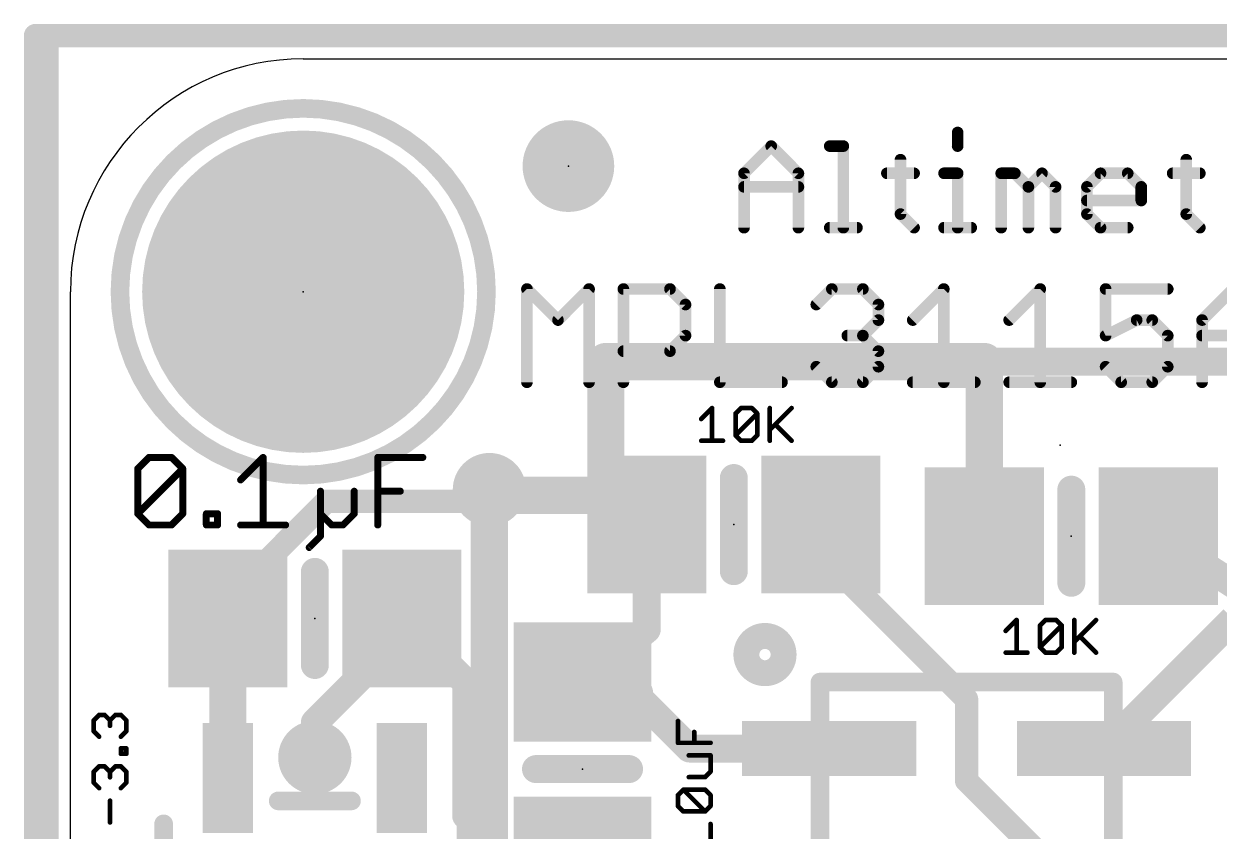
# Model space of a CAD drawing. Extents: x -0.5 to 19.3, y -0.3 to 18.2.
# Drawn here: x -0.51 to 12.53, y 9.36 to 18.16 of the extents above; entities that cross this region are included whole.
import ezdxf

# ---------------------------------------------------------------- set-up
doc = ezdxf.new("R2010")
doc.units = 0
for name, color, linetype in [('1', 12, 'CONTINUOUS'), ('16', 132, 'CONTINUOUS'), ('17', 110, 'CONTINUOUS'), ('18', 110, 'CONTINUOUS'), ('20', 53, 'CONTINUOUS'), ('21', 40, 'CONTINUOUS'), ('23', 53, 'CONTINUOUS'), ('24', 53, 'CONTINUOUS'), ('27', 253, 'CONTINUOUS')]:
    doc.layers.add(name, color=color, linetype=linetype)

# ---------------------------------------------------------------- blocks, each defined once
blk = doc.blocks.new('RECT')
blk.add_solid([(-0.5, -0.5), (0.5, -0.5), (-0.5, 0.5), (0.5, 0.5)])
blk = doc.blocks.new('PIE')
at = {"const_width": 0.5}
blk.add_lwpolyline([(0, -0.25, 1), (0, 0.25, 1), (0, -0.25)], format="xyb", dxfattribs=at)
blk = doc.blocks.new('ROUNDP')
at = {"const_width": 0.5}
blk.add_lwpolyline([(0, -0.25, 1), (0, 0.25, 1), (0, -0.25)], format="xyb", dxfattribs=at)
blk = doc.blocks.new('ROUNDV')
at = {"const_width": 0.5}
blk.add_lwpolyline([(0, -0.25, 1), (0, 0.25, 1), (0, -0.25)], format="xyb", dxfattribs=at)

msp = doc.modelspace()

# ---------------------------------------------------------------- linework, layer by layer
at = {"layer": '1'}
for points, const_width in [([(-0.254, 18.034), (-0.254, -0.127)], 0.254), ([(19.177, 18.034), (-0.254, 18.034)], 0.254), ([(9.972, 14.478), (5.842, 14.478)], 0.4064), ([(5.842, 14.478), (5.842, 13.208)], 0.4064), ([(9.972, 12.573), (9.972, 14.478)], 0.4064), ([(12.745, 14.478), (9.972, 14.478)], 0.3048), ([(5.842, 13.208), (6.289, 12.7)], 0.4064), ([(4.572, 13.081), (4.572, 13.0175)], 0.4064), ([(4.572, 13.0175), (5.7785, 13.0175)], 0.4064), ([(5.7785, 13.0175), (6.35, 13.081)], 0.254), ([(6.35, 13.081), (6.289, 12.7)], 0.254), ([(1.717, 11.877), (2.794, 12.954)], 0.254), ([(2.794, 12.954), (4.953, 12.954)], 0.254), ([(4.953, 12.954), (5.7785, 13.0175)], 0.254), ([(6.289, 12.7), (6.289, 11.557)], 0.3048), ([(8.189, 12.7), (8.001, 12.573)], 0.254), ([(8.001, 12.573), (9.779, 10.795)], 0.254), ([(11.872, 12.573), (13.285, 11.668)], 0.3048), ([(1.717, 11.676), (1.717, 11.877)], 0.254), ([(1.717, 11.676), (1.717, 9.9361)], 0.4064), ([(3.175, 11.234), (3.617, 11.676)], 0.3048), ([(3.617, 11.676), (4.318, 10.975)], 0.3048), ([(3.818, 11.676), (3.617, 11.676)], 0.254), ([(11.279, 10.257), (12.69, 11.668)], 0.3048), ([(6.289, 11.557), (5.588, 10.983)], 0.3048), ([(3.175, 11.049), (3.175, 11.234)], 0.3048), ([(2.667, 10.541), (3.175, 11.049)], 0.3048), ([(4.318, 10.975), (4.318, 9.525)], 0.3048), ([(6.156, 10.856), (5.588, 10.983)], 0.4064), ([(6.755, 10.257), (6.156, 10.856)], 0.3048), ([(9.779, 10.795), (9.779, 9.906)], 0.254), ([(2.667, 10.16), (2.667, 10.541)], 0.3048), ([(8.279, 10.257), (6.755, 10.257)], 0.3048), ([(9.779, 9.906), (10.678, 9.007)], 0.254)]:
    msp.add_lwpolyline(points, dxfattribs=dict(at, const_width=const_width))
for points, const_width in [([(-0.1905, 18.034, 1), (-0.3175, 18.034)], 0.127), ([(-0.254, 18.0975, 1), (-0.254, 17.9705)], 0.127), ([(5.842, 14.5796, 1), (5.842, 14.3764)], 0.2032), ([(5.9436, 14.478, 1), (5.7404, 14.478)], 0.2032), ([(10.0736, 14.478, 1), (9.8704, 14.478)], 0.2032), ([(9.972, 14.5542, 1), (9.972, 14.4018)], 0.1524), ([(9.972, 14.3764, 1), (9.972, 14.5796)], 0.2032), ([(5.9183, 13.2751, 1), (5.7657, 13.1409)], 0.2032), ([(5.7404, 13.208, 1), (5.9436, 13.208)], 0.2032), ([(4.6736, 13.081, 1), (4.4704, 13.081)], 0.2032), ([(4.572, 13.1191, 1), (4.572, 12.9159)], 0.2032), ([(5.7785, 12.9159, 1), (5.7785, 13.1191)], 0.2032), ([(6.4127, 13.071, 1), (6.2873, 13.091)], 0.127), ([(6.357, 13.0179, 1), (6.343, 13.1441)], 0.127), ([(2.794, 13.0175, 1), (2.794, 12.8905)], 0.127), ([(2.8389, 12.9091, 1), (2.7491, 12.9989)], 0.127), ([(4.4704, 13.0175, 1), (4.6736, 13.0175)], 0.2032), ([(4.9481, 13.0173, 1), (4.9579, 12.8907)], 0.127), ([(4.953, 12.8905, 1), (4.953, 13.0175)], 0.127), ([(5.7715, 13.0806, 1), (5.7855, 12.9544)], 0.127), ([(5.7834, 12.9542, 1), (5.7736, 13.0808)], 0.127), ([(6.2127, 12.6329, 1), (6.3653, 12.7671)], 0.2032), ([(6.3652, 12.7, 1), (6.2128, 12.7)], 0.1524), ([(8.2245, 12.6474, 1), (8.1535, 12.7526)], 0.127), ([(6.2263, 12.71, 1), (6.3517, 12.69)], 0.127), ([(8.0459, 12.6179, 1), (7.9561, 12.5281)], 0.127), ([(7.9655, 12.6256, 1), (8.0365, 12.5204)], 0.127), ([(9.8704, 12.573, 1), (10.0736, 12.573)], 0.2032), ([(11.9131, 12.6372, 1), (11.8309, 12.5088)], 0.1524), ([(1.7805, 11.877, 1), (1.6535, 11.877)], 0.127), ([(1.8186, 11.676, 1), (1.6154, 11.676)], 0.2032), ([(1.6721, 11.9219, 1), (1.7619, 11.8321)], 0.127), ([(1.6535, 11.676, 1), (1.7805, 11.676)], 0.127), ([(3.6709, 11.7299, 1), (3.5631, 11.6221)], 0.1524), ([(3.6709, 11.6221, 1), (3.5631, 11.7299)], 0.1524), ([(3.617, 11.7395, 1), (3.617, 11.6125)], 0.127), ([(3.818, 11.6125, 1), (3.818, 11.7395)], 0.127), ([(6.2128, 11.557, 1), (6.3652, 11.557)], 0.1524), ([(6.3373, 11.498, 1), (6.2407, 11.616)], 0.1524), ([(3.2512, 11.234, 1), (3.0988, 11.234)], 0.1524), ([(3.1211, 11.2879, 1), (3.2289, 11.1801)], 0.1524), ([(3.0988, 11.049, 1), (3.2512, 11.049)], 0.1524), ([(3.2289, 10.9951, 1), (3.1211, 11.1029)], 0.1524), ([(4.3942, 10.975, 1), (4.2418, 10.975)], 0.1524), ([(4.2641, 10.9211, 1), (4.3719, 11.0289)], 0.1524), ([(5.6102, 11.0822, 1), (5.5658, 10.8838)], 0.2032), ([(5.5397, 11.042, 1), (5.6363, 10.924)], 0.1524), ([(6.2099, 10.9099, 1), (6.1021, 10.8021)], 0.1524), ([(6.1338, 10.7568, 1), (6.1782, 10.9552)], 0.2032), ([(9.8425, 10.795, 1), (9.7155, 10.795)], 0.127), ([(9.7341, 10.7501, 1), (9.8239, 10.8399)], 0.127), ([(2.7432, 10.541, 1), (2.5908, 10.541)], 0.1524), ([(2.6131, 10.5949, 1), (2.7209, 10.4871)], 0.1524), ([(6.755, 10.3332, 1), (6.755, 10.1808)], 0.1524), ([(6.7011, 10.2031, 1), (6.8089, 10.3109)], 0.1524), ([(8.279, 10.1808, 1), (8.279, 10.3332)], 0.1524), ([(11.2251, 10.3109, 1), (11.3329, 10.2031)], 0.1524), ([(2.5908, 10.16, 1), (2.7432, 10.16)], 0.1524), ([(1.6154, 9.9361, 1), (1.8186, 9.9361)], 0.2032), ([(9.8239, 9.9509, 1), (9.7341, 9.8611)], 0.127), ([(9.7155, 9.906, 1), (9.8425, 9.906)], 0.127), ([(4.2418, 9.525, 1), (4.3942, 9.525)], 0.1524)]:
    msp.add_lwpolyline(points, format="xyb", dxfattribs=dict(at, const_width=const_width))
at = {"layer": '16'}
for points, const_width in [([(-0.381, 18.034), (-0.381, -0.127)], 0.254), ([(19.05, 18.034), (-0.381, 18.034)], 0.254), ([(4.572, 4.953), (4.572, 13.081)], 0.4064)]:
    msp.add_lwpolyline(points, dxfattribs=dict(at, const_width=const_width))
for points, const_width in [([(-0.3175, 18.034, 1), (-0.4445, 18.034)], 0.127), ([(-0.381, 18.0975, 1), (-0.381, 17.9705)], 0.127), ([(4.6736, 13.081, 1), (4.4704, 13.081)], 0.2032)]:
    msp.add_lwpolyline(points, format="xyb", dxfattribs=dict(at, const_width=const_width))
at = {"layer": '20'}
for p, q in [((2.54, 17.78), (16.51, 17.78)), ((0, 2.54), (0, 15.24))]:
    msp.add_line(p, q, dxfattribs=at)
msp.add_arc((2.54, 15.24), 2.54, 90, 180, dxfattribs=at)
at = {"layer": '21'}
for points, const_width in [([(2.54, 13.24, 1), (2.54, 17.24, 1), (2.54, 13.24)], 0.2032), ([(9.7132, 16.9766, 1), (9.6497, 16.9766)], 0.0635), ([(7.6693, 16.8507, 1), (7.6244, 16.8058)], 0.0635), ([(7.6693, 16.8058, 1), (7.6244, 16.8507)], 0.0635), ([(8.2858, 16.86, 1), (8.2858, 16.7965)], 0.0635), ([(8.4659, 16.8283, 1), (8.4024, 16.8283)], 0.0635), ([(8.4341, 16.7965, 1), (8.4341, 16.86)], 0.0635), ([(9.6497, 16.8283, 1), (9.7132, 16.8283)], 0.0635), ([(9.0895, 16.68, 1), (9.026, 16.68)], 0.0635), ([(12.2079, 16.68, 1), (12.1444, 16.68)], 0.0635), ([(7.3821, 16.5317, 1), (7.3186, 16.5317)], 0.0635), ([(7.3279, 16.5541, 1), (7.3728, 16.5092)], 0.0635), ([(7.9752, 16.5317, 1), (7.9117, 16.5317)], 0.0635), ([(7.921, 16.5092, 1), (7.9659, 16.5541)], 0.0635), ([(8.9095, 16.5634, 1), (8.9095, 16.4999)], 0.0635), ([(9.2061, 16.4999, 1), (9.2061, 16.5634)], 0.0635), ([(9.5332, 16.5634, 1), (9.5332, 16.4999)], 0.0635), ([(9.7132, 16.5317, 1), (9.6497, 16.5317)], 0.0635), ([(9.6815, 16.4999, 1), (9.6815, 16.5634)], 0.0635), ([(10.1886, 16.5317, 1), (10.1251, 16.5317)], 0.0635), ([(10.1569, 16.5634, 1), (10.1569, 16.4999)], 0.0635), ([(10.3276, 16.5541, 1), (10.2827, 16.5092)], 0.0635), ([(10.3051, 16.4999, 1), (10.3051, 16.5634)], 0.0635), ([(10.6242, 16.5541, 1), (10.5793, 16.5092)], 0.0635), ([(10.6242, 16.5092, 1), (10.5793, 16.5541)], 0.0635), ([(11.2407, 16.5634, 1), (11.2407, 16.4999)], 0.0635), ([(11.2631, 16.5092, 1), (11.2182, 16.5541)], 0.0635), ([(11.5597, 16.5541, 1), (11.5148, 16.5092)], 0.0635), ([(11.5373, 16.4999, 1), (11.5373, 16.5634)], 0.0635), ([(12.0279, 16.5634, 1), (12.0279, 16.4999)], 0.0635), ([(12.3245, 16.4999, 1), (12.3245, 16.5634)], 0.0635), ([(7.3503, 16.4151, 1), (7.3503, 16.3516)], 0.0635), ([(7.9435, 16.3516, 1), (7.9435, 16.4151)], 0.0635), ([(10.4852, 16.3834, 1), (10.4217, 16.3834)], 0.0635), ([(10.431, 16.4058, 1), (10.4759, 16.3609)], 0.0635), ([(10.431, 16.3609, 1), (10.4759, 16.4058)], 0.0635), ([(10.7818, 16.3834, 1), (10.7183, 16.3834)], 0.0635), ([(10.7276, 16.3609, 1), (10.7725, 16.4058)], 0.0635), ([(11.1241, 16.3834, 1), (11.0606, 16.3834)], 0.0635), ([(11.0699, 16.4058, 1), (11.1148, 16.3609)], 0.0635), ([(11.7173, 16.3834, 1), (11.6538, 16.3834)], 0.0635), ([(11.6631, 16.3609, 1), (11.708, 16.4058)], 0.0635), ([(11.0924, 16.2668, 1), (11.0924, 16.2033)], 0.0635), ([(11.6538, 16.2351, 1), (11.7173, 16.2351)], 0.0635), ([(11.6855, 16.2033, 1), (11.6855, 16.2668)], 0.0635), ([(9.026, 16.0868, 1), (9.0895, 16.0868)], 0.0635), ([(9.0802, 16.1092, 1), (9.0353, 16.0643)], 0.0635), ([(11.1148, 16.1092, 1), (11.0699, 16.0643)], 0.0635), ([(11.0606, 16.0868, 1), (11.1241, 16.0868)], 0.0635), ([(12.1444, 16.0868, 1), (12.2079, 16.0868)], 0.0635), ([(12.1986, 16.1092, 1), (12.1537, 16.0643)], 0.0635), ([(7.3186, 15.9385, 1), (7.3821, 15.9385)], 0.0635), ([(7.9117, 15.9385, 1), (7.9752, 15.9385)], 0.0635), ([(8.2858, 15.9703, 1), (8.2858, 15.9068)], 0.0635), ([(8.4024, 15.9385, 1), (8.4659, 15.9385)], 0.0635), ([(8.5824, 15.9068, 1), (8.5824, 15.9703)], 0.0635), ([(9.1836, 15.916, 1), (9.2285, 15.961)], 0.0635), ([(9.5332, 15.9703, 1), (9.5332, 15.9068)], 0.0635), ([(9.6497, 15.9385, 1), (9.7132, 15.9385)], 0.0635), ([(9.8298, 15.9068, 1), (9.8298, 15.9703)], 0.0635), ([(10.1251, 15.9385, 1), (10.1886, 15.9385)], 0.0635), ([(10.4217, 15.9385, 1), (10.4852, 15.9385)], 0.0635), ([(10.7183, 15.9385, 1), (10.7818, 15.9385)], 0.0635), ([(11.2407, 15.9703, 1), (11.2407, 15.9068)], 0.0635), ([(11.2182, 15.916, 1), (11.2631, 15.961)], 0.0635), ([(11.5373, 15.9068, 1), (11.5373, 15.9703)], 0.0635), ([(12.302, 15.916, 1), (12.3469, 15.961)], 0.0635), ([(5.004, 15.2918, 1), (4.959, 15.2469)], 0.0635), ([(5.0133, 15.2694, 1), (4.9498, 15.2694)], 0.0635), ([(5.6912, 15.2694, 1), (5.6277, 15.2694)], 0.0635), ([(5.6819, 15.2469, 1), (5.637, 15.2918)], 0.0635), ([(6.0657, 15.2694, 1), (6.0022, 15.2694)], 0.0635), ([(6.034, 15.3011, 1), (6.034, 15.2376)], 0.0635), ([(6.5648, 15.2918, 1), (6.5199, 15.2469)], 0.0635), ([(6.5424, 15.2376, 1), (6.5424, 15.3011)], 0.0635), ([(7.1182, 15.2694, 1), (7.0547, 15.2694)], 0.0635), ([(8.3084, 15.3011, 1), (8.3084, 15.2376)], 0.0635), ([(8.3308, 15.2469, 1), (8.2859, 15.2918)], 0.0635), ([(8.6698, 15.2918, 1), (8.6249, 15.2469)], 0.0635), ([(8.6473, 15.2376, 1), (8.6473, 15.3011)], 0.0635), ([(9.562, 15.2694, 1), (9.4985, 15.2694)], 0.0635), ([(9.5527, 15.2469, 1), (9.5078, 15.2918)], 0.0635), ([(10.6145, 15.2694, 1), (10.551, 15.2694)], 0.0635), ([(10.6052, 15.2469, 1), (10.5603, 15.2918)], 0.0635), ([(11.328, 15.2694, 1), (11.2645, 15.2694)], 0.0635), ([(11.2963, 15.3011, 1), (11.2963, 15.2376)], 0.0635), ([(11.9742, 15.2376, 1), (11.9742, 15.3011)], 0.0635), ([(6.7436, 15.0999, 1), (6.6801, 15.0999)], 0.0635), ([(6.6894, 15.0774, 1), (6.7343, 15.1223)], 0.0635), ([(8.1164, 15.1223, 1), (8.1613, 15.0774)], 0.0635), ([(8.8485, 15.0999, 1), (8.785, 15.0999)], 0.0635), ([(8.7943, 15.0774, 1), (8.8392, 15.1223)], 0.0635), ([(5.298, 14.9529, 1), (5.3429, 14.908)], 0.0635), ([(5.298, 14.908, 1), (5.3429, 14.9529)], 0.0635), ([(8.785, 14.9304, 1), (8.8485, 14.9304)], 0.0635), ([(8.8392, 14.908, 1), (8.7943, 14.9529)], 0.0635), ([(9.1689, 14.9529, 1), (9.2138, 14.908)], 0.0635), ([(10.2213, 14.9529, 1), (10.2662, 14.908)], 0.0635), ([(11.6352, 14.9622, 1), (11.6352, 14.8987)], 0.0635), ([(11.6494, 14.902, 1), (11.621, 14.9588)], 0.0635), ([(11.8271, 14.9529, 1), (11.7822, 14.908)], 0.0635), ([(11.8047, 14.8987, 1), (11.8047, 14.9622)], 0.0635), ([(12.3805, 14.9304, 1), (12.317, 14.9304)], 0.0635), ([(12.3263, 14.9529, 1), (12.3712, 14.908)], 0.0635), ([(6.6801, 14.7609, 1), (6.7436, 14.7609)], 0.0635), ([(6.7343, 14.7385, 1), (6.6894, 14.7834)], 0.0635), ([(8.4778, 14.7927, 1), (8.4778, 14.7292)], 0.0635), ([(8.6698, 14.7834, 1), (8.6249, 14.7385)], 0.0635), ([(8.6249, 14.7834, 1), (8.6698, 14.7385)], 0.0635), ([(8.6473, 14.7292, 1), (8.6473, 14.7927)], 0.0635), ([(11.2821, 14.7893, 1), (11.3105, 14.7325)], 0.0635), ([(11.2645, 14.7609, 1), (11.328, 14.7609)], 0.0635), ([(12.0059, 14.7609, 1), (11.9424, 14.7609)], 0.0635), ([(11.9517, 14.7385, 1), (11.9966, 14.7834)], 0.0635), ([(12.3487, 14.7927, 1), (12.3487, 14.7292)], 0.0635), ([(6.034, 14.6232, 1), (6.034, 14.5597)], 0.0635), ([(6.5199, 14.6139, 1), (6.5648, 14.569)], 0.0635), ([(6.5424, 14.5597, 1), (6.5424, 14.6232)], 0.0635), ([(8.8485, 14.5915, 1), (8.785, 14.5915)], 0.0635), ([(8.7943, 14.569, 1), (8.8392, 14.6139)], 0.0635), ([(8.1613, 14.4444, 1), (8.1164, 14.3995)], 0.0635), ([(8.8392, 14.3995, 1), (8.7943, 14.4444)], 0.0635), ([(11.3187, 14.4444, 1), (11.2738, 14.3995)], 0.0635), ([(11.9966, 14.3995, 1), (11.9517, 14.4444)], 0.0635), ([(8.785, 14.422, 1), (8.8485, 14.422)], 0.0635), ([(11.9424, 14.422, 1), (12.0059, 14.422)], 0.0635), ([(4.9498, 14.2525, 1), (5.0133, 14.2525)], 0.0635), ([(5.6277, 14.2525, 1), (5.6912, 14.2525)], 0.0635), ([(6.0022, 14.2525, 1), (6.0657, 14.2525)], 0.0635), ([(7.0864, 14.2843, 1), (7.0864, 14.2208)], 0.0635), ([(7.0547, 14.2525, 1), (7.1182, 14.2525)], 0.0635), ([(7.7643, 14.2208, 1), (7.7643, 14.2843)], 0.0635), ([(8.3084, 14.2843, 1), (8.3084, 14.2208)], 0.0635), ([(8.2859, 14.23, 1), (8.3308, 14.275)], 0.0635), ([(8.6249, 14.275, 1), (8.6698, 14.23)], 0.0635), ([(8.6473, 14.2208, 1), (8.6473, 14.2843)], 0.0635), ([(9.1913, 14.2843, 1), (9.1913, 14.2208)], 0.0635), ([(9.4985, 14.2525, 1), (9.562, 14.2525)], 0.0635), ([(9.8693, 14.2208, 1), (9.8693, 14.2843)], 0.0635), ([(10.2438, 14.2843, 1), (10.2438, 14.2208)], 0.0635), ([(10.551, 14.2525, 1), (10.6145, 14.2525)], 0.0635), ([(10.9217, 14.2208, 1), (10.9217, 14.2843)], 0.0635), ([(11.4657, 14.2843, 1), (11.4657, 14.2208)], 0.0635), ([(11.4433, 14.23, 1), (11.4882, 14.275)], 0.0635), ([(11.7822, 14.275, 1), (11.8271, 14.23)], 0.0635), ([(11.8047, 14.2208, 1), (11.8047, 14.2843)], 0.0635), ([(12.317, 14.2525, 1), (12.3805, 14.2525)], 0.0635), ([(7.3152, 13.208, 1), (7.1628, 13.208)], 0.1524), ([(10.9982, 13.081, 1), (10.8458, 13.081)], 0.1524), ([(2.7432, 12.184, 1), (2.5908, 12.184)], 0.1524), ([(7.1628, 12.192, 1), (7.3152, 12.192)], 0.1524), ([(10.8458, 12.065, 1), (10.9982, 12.065)], 0.1524), ([(7.579, 11.1406, 1), (7.579, 11.4234, 1), (7.579, 11.1406)], 0.4064), ([(2.5908, 11.168, 1), (2.7432, 11.168)], 0.1524), ([(8.2298, 10.982, 1), (8.1282, 10.982)], 0.1016), ([(8.179, 11.0328, 1), (8.179, 10.9312)], 0.1016), ([(11.4298, 10.982, 1), (11.3282, 10.982)], 0.1016), ([(11.379, 10.9312, 1), (11.379, 11.0328)], 0.1016), ([(5.08, 10.1092, 1), (5.08, 9.9568)], 0.1524), ([(6.096, 9.9568, 1), (6.096, 10.1092)], 0.1524), ([(2.267, 9.7368, 1), (2.267, 9.6352)], 0.1016), ([(3.067, 9.6352, 1), (3.067, 9.7368)], 0.1016), ([(1.0678, 9.436, 1), (0.9662, 9.436)], 0.1016), ([(4.3678, 9.436, 1), (4.2662, 9.436)], 0.1016)]:
    msp.add_lwpolyline(points, format="xyb", dxfattribs=dict(at, const_width=const_width))
for points, const_width in [([(9.6815, 16.9766), (9.6815, 16.8283)], 0.127), ([(7.3503, 16.5317), (7.6469, 16.8283)], 0.127), ([(7.6469, 16.8283), (7.9435, 16.5317)], 0.127), ([(8.2858, 16.8283), (8.4341, 16.8283)], 0.127), ([(8.4341, 16.8283), (8.4341, 15.9385)], 0.127), ([(9.0578, 16.68), (9.0578, 16.0868)], 0.127), ([(12.1762, 16.68), (12.1762, 16.0868)], 0.127), ([(7.3503, 15.9385), (7.3503, 16.5317)], 0.127), ([(7.9435, 16.5317), (7.9435, 15.9385)], 0.127), ([(8.9095, 16.5317), (9.2061, 16.5317)], 0.127), ([(9.5332, 16.5317), (9.6815, 16.5317)], 0.127), ([(9.6815, 16.5317), (9.6815, 15.9385)], 0.127), ([(10.1569, 15.9385), (10.1569, 16.5317)], 0.127), ([(10.1569, 16.5317), (10.3051, 16.5317)], 0.127), ([(10.3051, 16.5317), (10.4534, 16.3834)], 0.127), ([(10.4534, 16.3834), (10.6017, 16.5317)], 0.127), ([(10.6017, 16.5317), (10.75, 16.3834)], 0.127), ([(11.0924, 16.3834), (11.2407, 16.5317)], 0.127), ([(11.2407, 16.5317), (11.5373, 16.5317)], 0.127), ([(11.5373, 16.5317), (11.6855, 16.3834)], 0.127), ([(12.0279, 16.5317), (12.3245, 16.5317)], 0.127), ([(7.3503, 16.3834), (7.9435, 16.3834)], 0.127), ([(10.4534, 16.3834), (10.4534, 15.9385)], 0.127), ([(10.75, 16.3834), (10.75, 15.9385)], 0.127), ([(11.0924, 16.0868), (11.0924, 16.3834)], 0.127), ([(11.6855, 16.3834), (11.6855, 16.2351)], 0.127), ([(11.6855, 16.2351), (11.0924, 16.2351)], 0.127), ([(9.0578, 16.0868), (9.2061, 15.9385)], 0.127), ([(11.2407, 15.9385), (11.0924, 16.0868)], 0.127), ([(12.1762, 16.0868), (12.3245, 15.9385)], 0.127), ([(8.2858, 15.9385), (8.5824, 15.9385)], 0.127), ([(9.5332, 15.9385), (9.8298, 15.9385)], 0.127), ([(11.5373, 15.9385), (11.2407, 15.9385)], 0.127), ([(4.9815, 14.2525), (4.9815, 15.2694)], 0.127), ([(4.9815, 15.2694), (5.3205, 14.9304)], 0.127), ([(5.3205, 14.9304), (5.6594, 15.2694)], 0.127), ([(5.6594, 15.2694), (5.6594, 14.2525)], 0.127), ([(6.034, 14.2525), (6.034, 15.2694)], 0.127), ([(6.034, 15.2694), (6.5424, 15.2694)], 0.127), ([(6.5424, 15.2694), (6.7119, 15.0999)], 0.127), ([(7.0864, 15.2694), (7.0864, 14.2525)], 0.127), ([(8.1389, 15.0999), (8.3084, 15.2694)], 0.127), ([(8.3084, 15.2694), (8.6473, 15.2694)], 0.127), ([(8.6473, 15.2694), (8.8168, 15.0999)], 0.127), ([(9.1913, 14.9304), (9.5303, 15.2694)], 0.127), ([(9.5303, 15.2694), (9.5303, 14.2525)], 0.127), ([(10.2438, 14.9304), (10.5828, 15.2694)], 0.127), ([(10.5828, 15.2694), (10.5828, 14.2525)], 0.127), ([(11.9742, 15.2694), (11.2963, 15.2694)], 0.127), ([(11.2963, 15.2694), (11.2963, 14.7609)], 0.127), ([(12.3487, 14.9304), (12.6877, 15.2694)], 0.127), ([(6.7119, 15.0999), (6.7119, 14.7609)], 0.127), ([(8.8168, 15.0999), (8.8168, 14.9304)], 0.127), ([(8.8168, 14.9304), (8.6473, 14.7609)], 0.127), ([(11.2963, 14.7609), (11.6352, 14.9304)], 0.127), ([(11.6352, 14.9304), (11.8047, 14.9304)], 0.127), ([(11.8047, 14.9304), (11.9742, 14.7609)], 0.127), ([(12.3487, 14.2525), (12.3487, 14.9304)], 0.127), ([(6.7119, 14.7609), (6.5424, 14.5915)], 0.127), ([(8.6473, 14.7609), (8.4778, 14.7609)], 0.127), ([(8.6473, 14.7609), (8.8168, 14.5915)], 0.127), ([(11.9742, 14.7609), (11.9742, 14.422)], 0.127), ([(12.3487, 14.7609), (13.0266, 14.7609)], 0.127), ([(6.5424, 14.5915), (6.034, 14.5915)], 0.127), ([(8.8168, 14.5915), (8.8168, 14.422)], 0.127), ([(8.3084, 14.2525), (8.1389, 14.422)], 0.127), ([(8.8168, 14.422), (8.6473, 14.2525)], 0.127), ([(11.4657, 14.2525), (11.2963, 14.422)], 0.127), ([(11.9742, 14.422), (11.8047, 14.2525)], 0.127), ([(7.0864, 14.2525), (7.7643, 14.2525)], 0.127), ([(8.6473, 14.2525), (8.3084, 14.2525)], 0.127), ([(9.1913, 14.2525), (9.8693, 14.2525)], 0.127), ([(10.2438, 14.2525), (10.9217, 14.2525)], 0.127), ([(11.8047, 14.2525), (11.4657, 14.2525)], 0.127), ([(7.239, 13.208), (7.239, 12.192)], 0.3048), ([(10.922, 12.065), (10.922, 13.081)], 0.3048), ([(2.667, 12.184), (2.667, 11.168)], 0.3048), ([(8.179, 5.782), (8.179, 10.982)], 0.2032), ([(8.179, 10.982), (11.379, 10.982)], 0.2032), ([(11.379, 10.982), (11.379, 5.782)], 0.2032), ([(6.096, 10.033), (5.08, 10.033)], 0.3048), ([(2.267, 9.686), (3.067, 9.686)], 0.2032), ([(1.017, 9.436), (1.017, 7.836)], 0.2032), ([(4.317, 9.436), (4.317, 7.836)], 0.2032)]:
    msp.add_lwpolyline(points, dxfattribs=dict(at, const_width=const_width))
at = {"layer": '23'}
for p in [(5.434, 16.61), (2.54, 15.24), (7.239, 12.7), (10.922, 12.573), (2.667, 11.676), (5.588, 10.033)]:
    msp.add_point(p, dxfattribs=at)
at = {"layer": '24'}
msp.add_point((10.8, 13.567), dxfattribs=at)
at = {"layer": '27'}
for points, const_width in [([(6.8834, 13.8517), (7.002, 13.9703)], 0.0508), ([(7.002, 13.9703), (7.002, 13.6144)], 0.0508), ([(7.2576, 13.911), (7.3169, 13.9703)], 0.0508), ([(7.3169, 13.9703), (7.4356, 13.9703)], 0.0508), ([(7.4356, 13.9703), (7.4949, 13.911)], 0.0508), ([(7.6318, 13.9703), (7.6318, 13.6144)], 0.0508), ([(7.6318, 13.733), (7.8691, 13.9703)], 0.0508), ([(7.2576, 13.6737), (7.2576, 13.911)], 0.0508), ([(7.2576, 13.6737), (7.4949, 13.911)], 0.0508), ([(7.4949, 13.911), (7.4949, 13.6737)], 0.0508), ([(7.3169, 13.6144), (7.2576, 13.6737)], 0.0508), ([(7.4949, 13.6737), (7.4356, 13.6144)], 0.0508), ([(7.6911, 13.7924), (7.8691, 13.6144)], 0.0508), ([(6.8834, 13.6144), (7.1207, 13.6144)], 0.0508), ([(7.4356, 13.6144), (7.3169, 13.6144)], 0.0508), ([(0.7342, 13.3097), (0.8571, 13.4325)], 0.0762), ([(0.8571, 13.4325), (1.1028, 13.4325)], 0.0762), ([(1.1028, 13.4325), (1.2257, 13.3097)], 0.0762), ([(1.8569, 13.1868), (2.1026, 13.4325)], 0.0762), ([(2.1026, 13.4325), (2.1026, 12.6953)], 0.0762), ([(3.3537, 12.6953), (3.3537, 13.4325)], 0.0762), ([(3.3537, 13.4325), (3.8452, 13.4325)], 0.0762), ([(0.7342, 12.8182), (0.7342, 13.3097)], 0.0762), ([(0.7342, 12.8182), (1.2257, 13.3097)], 0.0762), ([(1.2257, 13.3097), (1.2257, 12.8182)], 0.0762), ([(2.7281, 13.0639), (2.7281, 12.8182)], 0.0762), ([(3.0968, 12.8182), (3.0968, 13.0639)], 0.0762), ([(3.3537, 13.0639), (3.5994, 13.0639)], 0.0762), ([(0.8571, 12.6953), (0.7342, 12.8182)], 0.0762), ([(1.2257, 12.8182), (1.1028, 12.6953)], 0.0762), ([(1.4826, 12.6953), (1.4826, 12.8182)], 0.0762), ([(1.4826, 12.8182), (1.6055, 12.8182)], 0.0762), ([(1.6055, 12.8182), (1.6055, 12.6953)], 0.0762), ([(2.7281, 12.8182), (2.851, 12.6953)], 0.0762), ([(2.7281, 12.8182), (2.7281, 12.5724)], 0.0762), ([(2.9739, 12.6953), (3.0968, 12.8182)], 0.0762), ([(1.1028, 12.6953), (0.8571, 12.6953)], 0.0762), ([(1.6055, 12.6953), (1.4826, 12.6953)], 0.0762), ([(1.8569, 12.6953), (2.3483, 12.6953)], 0.0762), ([(2.851, 12.6953), (2.9739, 12.6953)], 0.0762), ([(2.7281, 12.5724), (2.6053, 12.4496)], 0.0762), ([(10.2058, 11.5403), (10.3244, 11.6589)], 0.0508), ([(10.3244, 11.6589), (10.3244, 11.303)], 0.0508), ([(10.58, 11.5996), (10.6393, 11.6589)], 0.0508), ([(10.58, 11.3623), (10.58, 11.5996)], 0.0508), ([(10.58, 11.3623), (10.8173, 11.5996)], 0.0508), ([(10.6393, 11.6589), (10.7579, 11.6589)], 0.0508), ([(10.7579, 11.6589), (10.8173, 11.5996)], 0.0508), ([(10.8173, 11.5996), (10.8173, 11.3623)], 0.0508), ([(10.9542, 11.6589), (10.9542, 11.303)], 0.0508), ([(10.9542, 11.4216), (11.1915, 11.6589)], 0.0508), ([(11.0135, 11.4809), (11.1915, 11.303)], 0.0508), ([(10.6393, 11.303), (10.58, 11.3623)], 0.0508), ([(10.8173, 11.3623), (10.7579, 11.303)], 0.0508), ([(10.2058, 11.303), (10.443, 11.303)], 0.0508), ([(10.7579, 11.303), (10.6393, 11.303)], 0.0508), ([(0.2537, 10.5646), (0.313, 10.6239)], 0.0508), ([(0.2537, 10.4459), (0.2537, 10.5646)], 0.0508), ([(0.313, 10.6239), (0.3723, 10.6239)], 0.0508), ([(0.3723, 10.6239), (0.4317, 10.5646)], 0.0508), ([(0.4317, 10.5646), (0.491, 10.6239)], 0.0508), ([(0.4317, 10.5646), (0.4317, 10.5053)], 0.0508), ([(0.491, 10.6239), (0.5503, 10.6239)], 0.0508), ([(0.5503, 10.6239), (0.6096, 10.5646)], 0.0508), ([(0.6096, 10.5646), (0.6096, 10.4459)], 0.0508), ([(6.6291, 10.3192), (6.6291, 10.5565)], 0.0508), ([(0.313, 10.3866), (0.2537, 10.4459)], 0.0508), ([(0.6096, 10.4459), (0.5503, 10.3866)], 0.0508), ([(6.8071, 10.3192), (6.8071, 10.4378)], 0.0508), ([(6.985, 10.3192), (6.6291, 10.3192)], 0.0508), ([(0.5503, 10.1995), (0.5503, 10.2588)], 0.0508), ([(0.5503, 10.2588), (0.6096, 10.2588)], 0.0508), ([(0.6096, 10.1995), (0.5503, 10.1995)], 0.0508), ([(0.6096, 10.2588), (0.6096, 10.1995)], 0.0508), ([(6.985, 10.1822), (6.7477, 10.1822)], 0.0508), ([(6.985, 10.0043), (6.985, 10.1822)], 0.0508), ([(0.2537, 10.0033), (0.313, 10.0626)], 0.0508), ([(0.313, 10.0626), (0.3723, 10.0626)], 0.0508), ([(0.3723, 10.0626), (0.4317, 10.0033)], 0.0508), ([(0.4317, 10.0033), (0.491, 10.0626)], 0.0508), ([(0.491, 10.0626), (0.5503, 10.0626)], 0.0508), ([(0.5503, 10.0626), (0.6096, 10.0033)], 0.0508), ([(0.2537, 9.8846), (0.2537, 10.0033)], 0.0508), ([(0.4317, 10.0033), (0.4317, 9.944)], 0.0508), ([(0.6096, 10.0033), (0.6096, 9.8846)], 0.0508), ([(6.7477, 9.945), (6.9257, 9.945)], 0.0508), ([(6.9257, 9.945), (6.985, 10.0043)], 0.0508), ([(0.313, 9.8253), (0.2537, 9.8846)], 0.0508), ([(0.6096, 9.8846), (0.5503, 9.8253)], 0.0508), ([(6.6291, 9.7487), (6.6884, 9.808)], 0.0508), ([(6.6884, 9.808), (6.9257, 9.808)], 0.0508), ([(6.9257, 9.5708), (6.6884, 9.808)], 0.0508), ([(6.9257, 9.808), (6.985, 9.7487)], 0.0508), ([(0.4317, 9.4511), (0.4317, 9.6884)], 0.0508), ([(6.6291, 9.6301), (6.6291, 9.7487)], 0.0508), ([(6.6884, 9.5708), (6.6291, 9.6301)], 0.0508), ([(6.985, 9.6301), (6.9257, 9.5708)], 0.0508), ([(6.985, 9.7487), (6.985, 9.6301)], 0.0508), ([(6.9257, 9.5708), (6.6884, 9.5708)], 0.0508), ([(6.985, 9.1966), (6.985, 9.4338)], 0.0508)]:
    msp.add_lwpolyline(points, dxfattribs=dict(at, const_width=const_width))
for points, const_width in [([(7.0147, 13.9703, 1), (6.9893, 13.9703)], 0.0254), ([(7.011, 13.9613, 1), (6.9931, 13.9793)], 0.0254), ([(7.3169, 13.983, 1), (7.3169, 13.9576)], 0.0254), ([(7.3259, 13.9613, 1), (7.3079, 13.9793)], 0.0254), ([(7.4445, 13.9793, 1), (7.4266, 13.9613)], 0.0254), ([(7.4356, 13.9576, 1), (7.4356, 13.983)], 0.0254), ([(7.6445, 13.9703, 1), (7.6191, 13.9703)], 0.0254), ([(7.8781, 13.9613, 1), (7.8601, 13.9793)], 0.0254), ([(6.8744, 13.8606, 1), (6.8924, 13.8427)], 0.0254), ([(7.2703, 13.911, 1), (7.2449, 13.911)], 0.0254), ([(7.2486, 13.92, 1), (7.2666, 13.902)], 0.0254), ([(7.5076, 13.911, 1), (7.4822, 13.911)], 0.0254), ([(7.5039, 13.902, 1), (7.4859, 13.92)], 0.0254), ([(7.4859, 13.902, 1), (7.5039, 13.92)], 0.0254), ([(7.2666, 13.6827, 1), (7.2486, 13.6647)], 0.0254), ([(7.2486, 13.6827, 1), (7.2666, 13.6647)], 0.0254), ([(7.5039, 13.6647, 1), (7.4859, 13.6827)], 0.0254), ([(7.6228, 13.742, 1), (7.6408, 13.7241)], 0.0254), ([(7.7001, 13.8013, 1), (7.6821, 13.7834)], 0.0254), ([(6.8834, 13.6271, 1), (6.8834, 13.6017)], 0.0254), ([(6.9893, 13.6144, 1), (7.0147, 13.6144)], 0.0254), ([(7.1207, 13.6017, 1), (7.1207, 13.6271)], 0.0254), ([(7.2449, 13.6737, 1), (7.2703, 13.6737)], 0.0254), ([(7.3169, 13.6271, 1), (7.3169, 13.6017)], 0.0254), ([(7.3079, 13.6054, 1), (7.3259, 13.6234)], 0.0254), ([(7.4266, 13.6234, 1), (7.4445, 13.6054)], 0.0254), ([(7.4356, 13.6017, 1), (7.4356, 13.6271)], 0.0254), ([(7.4822, 13.6737, 1), (7.5076, 13.6737)], 0.0254), ([(7.6191, 13.6144, 1), (7.6445, 13.6144)], 0.0254), ([(7.8601, 13.6054, 1), (7.8781, 13.6234)], 0.0254), ([(0.8571, 13.4516, 1), (0.8571, 13.4135)], 0.0381), ([(0.8706, 13.4191, 1), (0.8436, 13.446)], 0.0381), ([(1.1163, 13.446, 1), (1.0894, 13.4191)], 0.0381), ([(1.1028, 13.4135, 1), (1.1028, 13.4516)], 0.0381), ([(2.1216, 13.4325, 1), (2.0835, 13.4325)], 0.0381), ([(2.1161, 13.4191, 1), (2.0891, 13.446)], 0.0381), ([(3.3727, 13.4325, 1), (3.3346, 13.4325)], 0.0381), ([(3.3537, 13.4516, 1), (3.3537, 13.4135)], 0.0381), ([(3.8452, 13.4135, 1), (3.8452, 13.4516)], 0.0381), ([(0.7533, 13.3097, 1), (0.7152, 13.3097)], 0.0381), ([(0.7208, 13.3231, 1), (0.7477, 13.2962)], 0.0381), ([(1.2448, 13.3097, 1), (1.2067, 13.3097)], 0.0381), ([(1.2392, 13.2962, 1), (1.2122, 13.3231)], 0.0381), ([(1.2122, 13.2962, 1), (1.2392, 13.3231)], 0.0381), ([(1.8434, 13.2003, 1), (1.8703, 13.1733)], 0.0381), ([(2.7472, 13.0639, 1), (2.7091, 13.0639)], 0.0381), ([(3.1158, 13.0639, 1), (3.0777, 13.0639)], 0.0381), ([(3.3537, 13.083, 1), (3.3537, 13.0449)], 0.0381), ([(3.5994, 13.0449, 1), (3.5994, 13.083)], 0.0381), ([(0.7152, 12.8182, 1), (0.7533, 12.8182)], 0.0381), ([(0.7477, 12.8316, 1), (0.7208, 12.8047)], 0.0381), ([(0.7208, 12.8316, 1), (0.7477, 12.8047)], 0.0381), ([(1.2067, 12.8182, 1), (1.2448, 12.8182)], 0.0381), ([(1.2392, 12.8047, 1), (1.2122, 12.8316)], 0.0381), ([(1.4826, 12.8372, 1), (1.4826, 12.7991)], 0.0381), ([(1.5017, 12.8182, 1), (1.4636, 12.8182)], 0.0381), ([(1.6246, 12.8182, 1), (1.5865, 12.8182)], 0.0381), ([(1.6055, 12.7991, 1), (1.6055, 12.8372)], 0.0381), ([(2.7472, 12.8182, 1), (2.7091, 12.8182)], 0.0381), ([(2.7091, 12.8182, 1), (2.7472, 12.8182)], 0.0381), ([(2.7416, 12.8316, 1), (2.7147, 12.8047)], 0.0381), ([(3.0777, 12.8182, 1), (3.1158, 12.8182)], 0.0381), ([(3.1102, 12.8047, 1), (3.0833, 12.8316)], 0.0381), ([(0.8571, 12.7144, 1), (0.8571, 12.6763)], 0.0381), ([(0.8436, 12.6818, 1), (0.8706, 12.7088)], 0.0381), ([(1.0894, 12.7088, 1), (1.1163, 12.6818)], 0.0381), ([(1.1028, 12.6763, 1), (1.1028, 12.7144)], 0.0381), ([(1.4826, 12.7144, 1), (1.4826, 12.6763)], 0.0381), ([(1.4636, 12.6953, 1), (1.5017, 12.6953)], 0.0381), ([(1.5865, 12.6953, 1), (1.6246, 12.6953)], 0.0381), ([(1.6055, 12.6763, 1), (1.6055, 12.7144)], 0.0381), ([(1.8569, 12.7144, 1), (1.8569, 12.6763)], 0.0381), ([(2.0835, 12.6953, 1), (2.1216, 12.6953)], 0.0381), ([(2.3483, 12.6763, 1), (2.3483, 12.7144)], 0.0381), ([(2.851, 12.7144, 1), (2.851, 12.6763)], 0.0381), ([(2.8375, 12.6818, 1), (2.8645, 12.7088)], 0.0381), ([(2.9604, 12.7088, 1), (2.9874, 12.6818)], 0.0381), ([(2.9739, 12.6763, 1), (2.9739, 12.7144)], 0.0381), ([(3.3346, 12.6953, 1), (3.3727, 12.6953)], 0.0381), ([(2.7091, 12.5724, 1), (2.7472, 12.5724)], 0.0381), ([(2.7416, 12.559, 1), (2.7147, 12.5859)], 0.0381), ([(2.5918, 12.463, 1), (2.6187, 12.4361)], 0.0381), ([(10.3371, 11.6589, 1), (10.3117, 11.6589)], 0.0254), ([(10.3334, 11.6499, 1), (10.3154, 11.6679)], 0.0254), ([(10.5927, 11.5996, 1), (10.5673, 11.5996)], 0.0254), ([(10.571, 11.6086, 1), (10.589, 11.5906)], 0.0254), ([(10.6393, 11.6716, 1), (10.6393, 11.6462)], 0.0254), ([(10.6483, 11.6499, 1), (10.6303, 11.6679)], 0.0254), ([(10.7669, 11.6679, 1), (10.749, 11.6499)], 0.0254), ([(10.7579, 11.6462, 1), (10.7579, 11.6716)], 0.0254), ([(10.83, 11.5996, 1), (10.8046, 11.5996)], 0.0254), ([(10.8262, 11.5906, 1), (10.8083, 11.6086)], 0.0254), ([(10.8083, 11.5906, 1), (10.8262, 11.6086)], 0.0254), ([(10.9669, 11.6589, 1), (10.9415, 11.6589)], 0.0254), ([(11.2004, 11.6499, 1), (11.1825, 11.6679)], 0.0254), ([(10.1968, 11.5492, 1), (10.2148, 11.5313)], 0.0254), ([(11.0225, 11.4899, 1), (11.0045, 11.472)], 0.0254), ([(10.589, 11.3713, 1), (10.571, 11.3533)], 0.0254), ([(10.571, 11.3713, 1), (10.589, 11.3533)], 0.0254), ([(10.5673, 11.3623, 1), (10.5927, 11.3623)], 0.0254), ([(10.8046, 11.3623, 1), (10.83, 11.3623)], 0.0254), ([(10.8262, 11.3533, 1), (10.8083, 11.3713)], 0.0254), ([(10.9452, 11.4306, 1), (10.9632, 11.4127)], 0.0254), ([(10.2058, 11.3157, 1), (10.2058, 11.2903)], 0.0254), ([(10.3117, 11.303, 1), (10.3371, 11.303)], 0.0254), ([(10.443, 11.2903, 1), (10.443, 11.3157)], 0.0254), ([(10.6393, 11.3157, 1), (10.6393, 11.2903)], 0.0254), ([(10.6303, 11.294, 1), (10.6483, 11.312)], 0.0254), ([(10.749, 11.312, 1), (10.7669, 11.294)], 0.0254), ([(10.7579, 11.2903, 1), (10.7579, 11.3157)], 0.0254), ([(10.9415, 11.303, 1), (10.9669, 11.303)], 0.0254), ([(11.1825, 11.294, 1), (11.2004, 11.312)], 0.0254), ([(0.2664, 10.5646, 1), (0.241, 10.5646)], 0.0254), ([(0.2447, 10.5736, 1), (0.2627, 10.5556)], 0.0254), ([(0.313, 10.6366, 1), (0.313, 10.6112)], 0.0254), ([(0.322, 10.6149, 1), (0.304, 10.6329)], 0.0254), ([(0.3813, 10.6329, 1), (0.3634, 10.6149)], 0.0254), ([(0.3723, 10.6112, 1), (0.3723, 10.6366)], 0.0254), ([(0.4444, 10.5646, 1), (0.419, 10.5646)], 0.0254), ([(0.4227, 10.5736, 1), (0.4406, 10.5556)], 0.0254), ([(0.4227, 10.5556, 1), (0.4406, 10.5736)], 0.0254), ([(0.491, 10.6366, 1), (0.491, 10.6112)], 0.0254), ([(0.4999, 10.6149, 1), (0.482, 10.6329)], 0.0254), ([(0.5593, 10.6329, 1), (0.5413, 10.6149)], 0.0254), ([(0.5503, 10.6112, 1), (0.5503, 10.6366)], 0.0254), ([(0.6223, 10.5646, 1), (0.5969, 10.5646)], 0.0254), ([(0.6006, 10.5556, 1), (0.6186, 10.5736)], 0.0254), ([(6.6418, 10.5565, 1), (6.6164, 10.5565)], 0.0254), ([(0.2627, 10.4549, 1), (0.2447, 10.437)], 0.0254), ([(0.241, 10.4459, 1), (0.2664, 10.4459)], 0.0254), ([(0.419, 10.5053, 1), (0.4444, 10.5053)], 0.0254), ([(0.5969, 10.4459, 1), (0.6223, 10.4459)], 0.0254), ([(0.6186, 10.437, 1), (0.6006, 10.4549)], 0.0254), ([(6.8197, 10.4378, 1), (6.7944, 10.4378)], 0.0254), ([(0.304, 10.3776, 1), (0.322, 10.3956)], 0.0254), ([(0.5413, 10.3956, 1), (0.5593, 10.3776)], 0.0254), ([(6.6291, 10.3319, 1), (6.6291, 10.3065)], 0.0254), ([(6.6164, 10.3192, 1), (6.6418, 10.3192)], 0.0254), ([(6.7944, 10.3192, 1), (6.8197, 10.3192)], 0.0254), ([(6.985, 10.3065, 1), (6.985, 10.3319)], 0.0254), ([(0.563, 10.2588, 1), (0.5376, 10.2588)], 0.0254), ([(0.5503, 10.2715, 1), (0.5503, 10.2461)], 0.0254), ([(0.5503, 10.2122, 1), (0.5503, 10.1868)], 0.0254), ([(0.5376, 10.1995, 1), (0.563, 10.1995)], 0.0254), ([(0.6223, 10.2588, 1), (0.5969, 10.2588)], 0.0254), ([(0.5969, 10.1995, 1), (0.6223, 10.1995)], 0.0254), ([(0.6096, 10.2461, 1), (0.6096, 10.2715)], 0.0254), ([(0.6096, 10.1868, 1), (0.6096, 10.2122)], 0.0254), ([(6.7477, 10.195, 1), (6.7477, 10.1695)], 0.0254), ([(6.9977, 10.1822, 1), (6.9723, 10.1822)], 0.0254), ([(6.985, 10.1695, 1), (6.985, 10.195)], 0.0254), ([(0.313, 10.0753, 1), (0.313, 10.0499)], 0.0254), ([(0.322, 10.0536, 1), (0.304, 10.0716)], 0.0254), ([(0.3813, 10.0716, 1), (0.3634, 10.0536)], 0.0254), ([(0.3723, 10.0499, 1), (0.3723, 10.0753)], 0.0254), ([(0.491, 10.0753, 1), (0.491, 10.0499)], 0.0254), ([(0.4999, 10.0536, 1), (0.482, 10.0716)], 0.0254), ([(0.5593, 10.0716, 1), (0.5413, 10.0536)], 0.0254), ([(0.5503, 10.0499, 1), (0.5503, 10.0753)], 0.0254), ([(0.2664, 10.0033, 1), (0.241, 10.0033)], 0.0254), ([(0.2447, 10.0122, 1), (0.2627, 9.9943)], 0.0254), ([(0.4444, 10.0033, 1), (0.419, 10.0033)], 0.0254), ([(0.4227, 10.0122, 1), (0.4406, 9.9943)], 0.0254), ([(0.419, 9.944, 1), (0.4444, 9.944)], 0.0254), ([(0.4227, 9.9943, 1), (0.4406, 10.0122)], 0.0254), ([(0.6223, 10.0033, 1), (0.5969, 10.0033)], 0.0254), ([(0.6006, 9.9943, 1), (0.6186, 10.0122)], 0.0254), ([(6.7477, 9.9577, 1), (6.7477, 9.9323)], 0.0254), ([(6.9167, 9.954, 1), (6.9347, 9.936)], 0.0254), ([(6.9257, 9.9323, 1), (6.9257, 9.9577)], 0.0254), ([(6.9723, 10.0043, 1), (6.9977, 10.0043)], 0.0254), ([(6.994, 9.9953, 1), (6.976, 10.0133)], 0.0254), ([(0.2627, 9.8936, 1), (0.2447, 9.8757)], 0.0254), ([(0.241, 9.8846, 1), (0.2664, 9.8846)], 0.0254), ([(0.304, 9.8163, 1), (0.322, 9.8343)], 0.0254), ([(0.5413, 9.8343, 1), (0.5593, 9.8163)], 0.0254), ([(0.5969, 9.8846, 1), (0.6223, 9.8846)], 0.0254), ([(0.6186, 9.8757, 1), (0.6006, 9.8936)], 0.0254), ([(6.6884, 9.8207, 1), (6.6884, 9.7953)], 0.0254), ([(6.6974, 9.817, 1), (6.6794, 9.7991)], 0.0254), ([(6.6974, 9.7991, 1), (6.6794, 9.817)], 0.0254), ([(6.9347, 9.817, 1), (6.9167, 9.7991)], 0.0254), ([(6.9257, 9.7953, 1), (6.9257, 9.8207)], 0.0254), ([(0.4444, 9.6884, 1), (0.419, 9.6884)], 0.0254), ([(6.6418, 9.7487, 1), (6.6164, 9.7487)], 0.0254), ([(6.6201, 9.7577, 1), (6.6381, 9.7397)], 0.0254), ([(6.6381, 9.6391, 1), (6.6201, 9.6211)], 0.0254), ([(6.9977, 9.7487, 1), (6.9723, 9.7487)], 0.0254), ([(6.976, 9.7397, 1), (6.994, 9.7577)], 0.0254), ([(6.994, 9.6211, 1), (6.976, 9.6391)], 0.0254), ([(6.6164, 9.6301, 1), (6.6418, 9.6301)], 0.0254), ([(6.6884, 9.5835, 1), (6.6884, 9.5581)], 0.0254), ([(6.6794, 9.5618, 1), (6.6974, 9.5798)], 0.0254), ([(6.9167, 9.5798, 1), (6.9347, 9.5618)], 0.0254), ([(6.9167, 9.5618, 1), (6.9347, 9.5798)], 0.0254), ([(6.9257, 9.5581, 1), (6.9257, 9.5835)], 0.0254), ([(6.9723, 9.6301, 1), (6.9977, 9.6301)], 0.0254), ([(0.419, 9.4511, 1), (0.4444, 9.4511)], 0.0254), ([(6.9977, 9.4338, 1), (6.9723, 9.4338)], 0.0254)]:
    msp.add_lwpolyline(points, format="xyb", dxfattribs=dict(at, const_width=const_width))

# ---------------------------------------------------------------- block references
at = {"layer": '1'}
msp.add_blockref('PIE', (5.434, 16.61), dxfattribs=at)
for p, xscale, yscale in [((6.289, 12.7), 1.3, 1.5), ((8.189, 12.7), 1.3, 1.5), ((1.717, 11.676), 1.3, 1.5), ((3.617, 11.676), 1.3, 1.5), ((1.717, 9.9361), 0.55, 1.2), ((3.617, 9.9361), 0.55, 1.2), ((8.279, 10.257), 1.9, 0.6), ((11.279, 10.257), 1.9, 0.6)]:
    msp.add_blockref('RECT', p, dxfattribs=dict(at, xscale=xscale, yscale=yscale))
at = {"layer": '1', "xscale": 1.3, "yscale": 1.5}
for p, rotation in [((9.972, 12.573), 180), ((11.872, 12.573), 180), ((5.588, 10.983), 270), ((5.588, 9.083), 270)]:
    msp.add_blockref('RECT', p, dxfattribs=dict(at, rotation=rotation))
at = {"layer": '17', "xscale": 3.516, "yscale": 3.516}
msp.add_blockref('ROUNDP', (2.54, 15.24), dxfattribs=at)
msp.add_blockref('ROUNDP', (2.54, 15.24), dxfattribs=at)
at = {"layer": '18', "xscale": 0.8001, "yscale": 0.8001}
for p in [(4.572, 13.081), (4.572, 13.081), (2.667, 10.16), (2.667, 10.16)]:
    msp.add_blockref('ROUNDV', p, dxfattribs=at)

doc.saveas('drawing.dxf')
